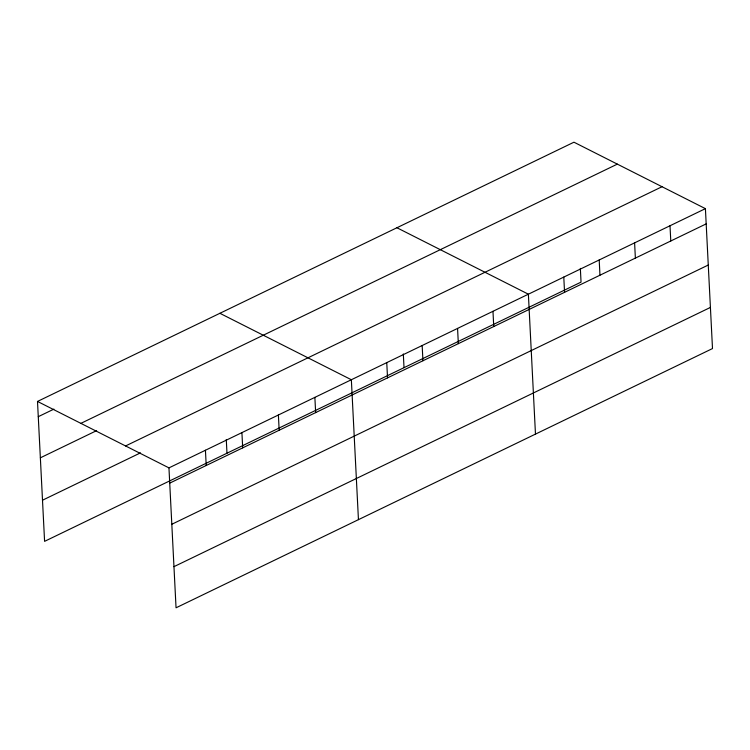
<?xml version="1.0" encoding="UTF-8"?>
<svg xmlns="http://www.w3.org/2000/svg" width="750" height="750" viewBox="0 0 750 750"><rect width="100%" height="100%" fill="white"/><g stroke="black" fill="none" stroke-linecap="round" stroke-linejoin="round"><path stroke-width="1.12" d="M37.5 401.438L573.956 142.2L705.413 208.65L712.5 348.562L176.044 607.8L168.956 467.878L37.5 401.438L44.588 541.35L581.044 282.122L580.35 268.406M38.269 416.681L53.906 409.125M80.878 423.366L617.334 164.128M40.359 457.819L96.638 430.622M125.578 445.95L662.034 186.722M42.506 500.212L140.475 452.869M168.956 467.878L705.413 208.65M169.734 483.122L706.181 223.884M171.816 524.269L708.272 265.031M173.963 566.653L710.419 307.425M396.928 227.747L528.384 294.197L535.472 434.109M219.891 313.294L351.356 379.744L358.444 519.656M670.003 225.759L670.781 241.003M634.603 242.869L635.372 258.113M599.194 259.978L599.963 275.222M563.784 277.087L564.562 292.331M492.975 311.306L493.744 326.55M457.566 328.416L458.344 343.659M422.166 345.525L422.934 360.769M403.322 353.953L404.016 367.669M386.756 362.634L387.534 377.878M314.869 397.369L315.647 412.613M278.391 414.994L279.169 430.238M241.913 432.628L242.691 447.872M226.284 439.5L226.978 453.216M205.434 450.253L206.213 465.497"/></g></svg>
